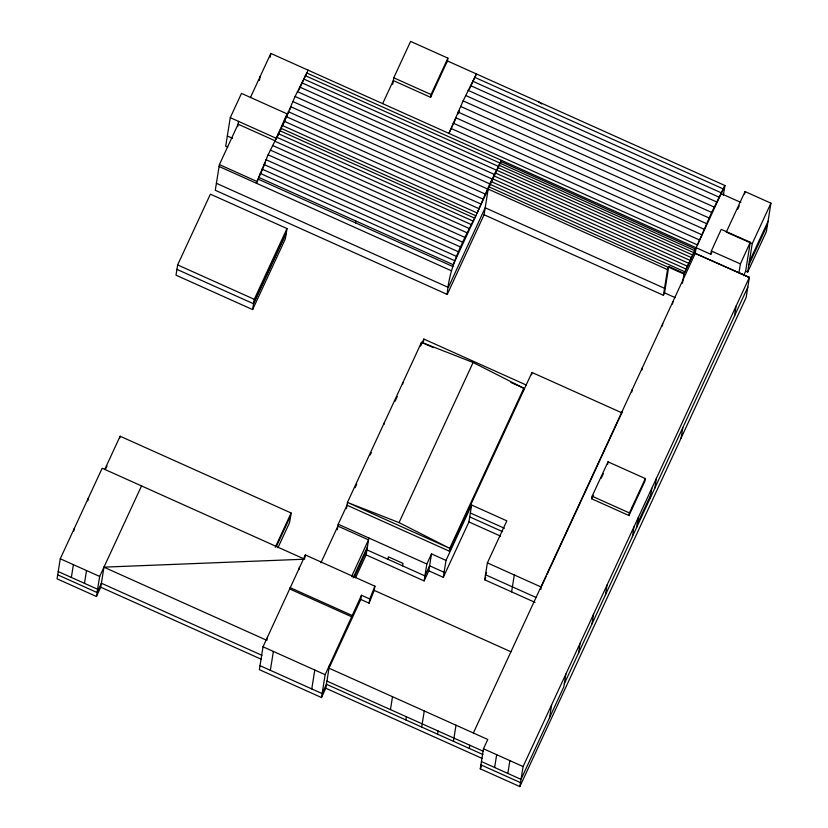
<?xml version="1.0" encoding="UTF-8"?>
<svg xmlns="http://www.w3.org/2000/svg" width="828" height="828" viewBox="0 0 828 828"><rect width="100%" height="100%" fill="white"/><g stroke="black" fill="none" stroke-linecap="round" stroke-linejoin="round"><path stroke-width="1.24" d="M60.268 558.765L57.06 578.813L96.452 596.502L100.747 587.197L103.966 567.149L304.652 559.2L102.154 468.234L60.268 558.765L99.66 576.443L96.452 596.502M73.837 531.058L74.23 528.585M71.353 577.447L73.402 564.655M87.799 500.888L88.192 498.415M84.477 583.347L86.526 570.554M119.843 437.981L120.122 436.221L291.114 512.998L289.572 522.613L277.918 547.815M177.647 264.919L176.002 275.186L252.623 309.589L285.36 238.837L287.005 228.559L210.384 194.166L177.647 264.919L254.268 299.312L252.623 309.589M275.372 140.915L238.102 124.179L219.399 164.606L215.28 190.274L447.224 294.416L484.069 214.762L488.178 189.094L501.468 160.394L489.752 183.868L477.145 212.951L282.483 125.545L295.089 96.472L306.795 72.988L710.817 254.299L711.852 252.012M288.744 112.008L286.602 116.655L287.047 113.86L241.486 93.398L230.267 117.659L225.702 146.132L227.772 147.063M237.719 126.57L238.547 121.374M259.474 80.409L260.075 76.673M270.218 57.246L270.828 53.427L697.435 244.964L711.635 212.444L724.935 185.524L447.43 60.941L430.601 97.321L393.321 80.585L382.66 103.635M265.602 162.04L256.369 183.216L268.117 154.815L281.178 128.381L475.841 215.777C463.214 240.71 449.169 266.026 447.224 294.416M275.527 139.984L287.047 113.86M369.091 603.177L369.764 598.975L361.474 595.249L360.801 599.451L369.091 603.177L374.225 590.395L374.898 586.193L305.335 554.957L263.025 646.792L259.361 669.645L321.492 697.538L325.797 688.234L329.451 665.381M267.33 637.488L266.875 640.344L103.955 567.19M270.352 670.328L273.375 651.439M299.011 569.488L299.353 567.356M355.574 222.867L355.874 221.004M304.818 558.144L305.335 554.957M392.72 84.321L393.766 77.791L410.605 41.4L447.886 58.136L447.296 61.769M311.773 688.927L314.795 670.038M337.296 529.848L338.197 524.227L346.994 505.225L449.293 551.158L531.969 372.455L621.849 412.81L547.184 574.197M346.425 508.785L347.439 502.43L421.514 342.326L473.109 362.488L523.813 388.249L523.368 391.054M321.492 697.538L325.156 674.685L361.474 595.249M430.601 97.321L431.046 94.527L447.886 58.136M384.171 424.236L384.471 422.373M355.522 577.83L366.142 554.884L368.853 537.993M402.698 384.213L402.988 382.35M421.214 344.189L421.514 342.326L433.272 347.605M387.98 559.304L388.373 556.83L402.988 563.392L402.594 565.866M423.294 342.616L423.864 339.056L526.173 384.989M390.454 709.606L392.513 696.7M366.142 554.884L424.122 580.914L426.834 564.023L431.512 553.911L446.002 560.421L443.301 577.323L428.8 570.813L431.512 553.911M405.813 719.925L406.331 716.727M449.293 551.158L449.739 548.353L523.813 388.249L510.876 382.443M421.69 727.046L424.267 710.962M443.301 577.323L468.927 521.93L471.629 505.039L506.839 520.843L487.381 562.885L484.68 579.786L535.012 602.38M437.567 734.177L438.084 730.989M453.444 741.308L456.021 725.214M469.331 748.44L469.838 745.241M531.586 374.836L531.969 372.455M682.5 283.259L684.083 273.375L696.131 247.789L695.23 253.409L749.361 277.432L746.152 297.48L519.86 786.6L480.271 768.819L483.48 748.771L487.785 739.476L329.006 668.186L360.801 599.451M511.6 591.875L514.302 574.974M494.626 767.494L496.676 754.701M507.823 773.424L509.872 760.621M540.85 589.433L541.419 585.872M519.86 786.6L523.079 766.552L749.361 277.432L738.98 272.785L740.398 263.894L750.282 242.242L721.219 229.377L711.335 251.029L710.817 254.299M549.554 717.69L551.603 704.887M591.72 498.818L592.134 496.2L608.031 461.838L645.312 478.574L644.898 481.182L628.99 515.554L591.72 498.818L593.303 495.382M565.866 674.054L563.816 686.857L521.029 779.345L481.43 761.574M607.617 464.446L608.031 461.838M578.565 652.971L580.128 643.221M621.849 412.81L622.035 411.609M592.02 623.888L593.583 614.138M631.826 392.006L632.209 389.626M605.485 594.794L607.038 585.054M642 370.012L642.383 367.642M484.069 214.762L663.414 295.286L667.523 269.618L668.755 266.492L684.083 273.375M663.414 295.286L664.532 292.864L668.755 266.492M628.99 515.554L629.415 512.936L645.312 478.574M632.178 508.682L632.592 506.063M662.348 326.035L662.721 323.665M632.395 536.627L633.948 526.887M636.732 527.239L638.295 517.5M672.512 304.052L672.895 301.682M650.259 498.011L651.822 488.272M654.834 488.116L656.397 478.377M681.113 438.053L682.769 427.745M723.341 195.47L724.935 185.524L683.969 274.068L668.641 267.185L667.523 269.618L488.178 189.094L453.206 264.701L258.543 177.306M744.672 193.98L745.055 191.558L770.94 203.181L766.376 231.654L747.674 272.081L745.645 271.18L750.282 242.242M734.519 315.882L736.082 306.143M747.674 272.081L752.238 243.608L770.94 203.181M369.764 598.975L374.898 586.193M469.476 88.969L476.421 73.951L463.121 100.871L448.931 133.391L455.938 118.238M743.565 275.745L745.645 271.18M250.398 97.59L270.828 53.427M104.752 469.445L120.122 436.221M105.984 468.265L107.04 465.967M276.428 138.638L286.084 117.773M289.79 109.762L290.897 107.361M298.97 89.921L308.109 70.163M99.66 576.443L141.536 485.922M254.268 299.312L287.005 228.559M253.741 302.603L286.478 231.85M286.291 233.03L253.554 303.783L176.933 269.379M457.718 114.388L459.333 110.9M275.217 547.36L291.114 512.998M276.386 546.552L290.69 515.627M355.098 487.692L356.723 484.194M370.24 454.976L371.317 452.637M395.091 401.249L397.274 396.54M420.614 346.104L423.864 339.056M320.912 562.812L337.896 526.101L368.553 539.856L351.558 576.567M353.101 577.82L367.425 546.842M354.208 577.406L366.949 549.864L424.93 575.895L429.608 565.793L444.108 572.303M399.034 522.592L449.739 548.353L347.439 502.43L399.034 522.592L473.109 362.488M424.122 580.914L428.8 570.813M446.002 560.421L471.629 505.039M486.564 572.427L485.477 574.767L535.809 597.361M484.68 579.786L485.757 577.447M473.357 732.997L695.23 253.409L749.361 277.432M546.097 576.536L541.222 587.062L487.381 562.885M601.263 478.191L603.374 473.616M726.291 232.119L745.055 191.558M737.644 209.401L739.259 205.924M480.271 768.819L481.347 766.5M749.33 261.772L768.032 221.345M748.791 265.105L767.494 224.667M637.239 524.114L650.756 494.885M564.303 683.804L747.798 287.181M498.27 166.304L303.597 78.929M727.429 232.627L752.238 243.608M711.335 251.029L740.398 263.894M474.63 77.283L723.144 188.856M472.622 81.175L721.136 192.748M721.188 193.617L740.863 202.446M470.439 85.553L718.942 197.126M468.089 90.345L716.603 201.918M465.646 95.479L714.15 207.052M463.121 100.871L711.635 212.444M460.585 106.419L709.089 217.992M393.766 77.791L431.046 94.527M458.05 112.049L706.563 223.622M455.586 117.648L704.09 229.221M453.216 123.124L701.72 234.707M450.981 128.402L699.494 239.975M500.764 161.543L695.427 248.949M305.315 75.669L499.977 163.064M499.884 163.147L694.557 250.542M498.849 165.134L693.512 252.54M497.69 167.473L692.353 254.869M496.438 170.082L691.101 257.477M301.671 82.728L496.334 170.133M495.123 172.876L689.786 260.271M299.581 86.981L494.244 174.377M493.788 175.784L688.461 263.19M492.484 178.734L687.147 266.13M297.376 91.597L492.039 178.993M491.232 181.611L685.894 269.007M295.089 96.472L489.752 183.868M490.072 184.354L684.746 271.75M489.048 186.869L668.393 267.392M292.781 101.513L487.444 188.908M290.493 106.615L485.156 194.021M288.279 111.677L482.941 199.072M286.177 116.582L480.84 203.988M664.532 288.299L485.187 207.787L448.341 287.43L216.398 183.298M284.232 121.24L478.894 208.646M664.532 292.864L675.141 297.625M279.854 130.7L474.516 218.095M278.291 133.639L472.954 221.035M276.5 137.127L471.163 224.523M230.267 117.659L275.827 138.11M274.544 141.091L469.207 228.487M272.464 145.428L467.127 232.823M270.301 150.044L464.974 237.439M227.327 135.999L232.502 138.328M268.117 154.815L462.78 242.221M265.954 159.659L460.627 247.054M263.873 164.43L458.536 251.826M261.907 169.036L456.57 256.432M260.116 173.362L454.779 260.758M258.243 179.169L452.906 266.564M219.399 164.606L256.67 181.342M219.099 166.48L451.032 270.611M592.134 496.2L629.415 512.936M470.356 512.987L504.387 528.274M469.735 516.91L502.586 531.659M468.927 521.93L500.609 536.161M338.197 524.227L426.834 564.023M374.225 590.395L510.928 651.771M289.997 587.58L352.128 615.473M289.769 588.977L351.9 616.87M263.025 646.792L325.156 674.685M483.48 748.771L523.079 766.552M326.936 681.092L483.448 751.358M261.958 655.331L101.389 583.233L97.083 592.537L57.691 574.849M482.931 754.546L326.429 684.28L322.123 693.574L260.002 665.681M100.747 587.197L261.327 659.295M325.797 688.234L482.217 758.469M58.219 571.558L97.611 589.246M480.902 764.865L520.501 782.636M538.552 101.844L541.771 104.007"/></g></svg>
